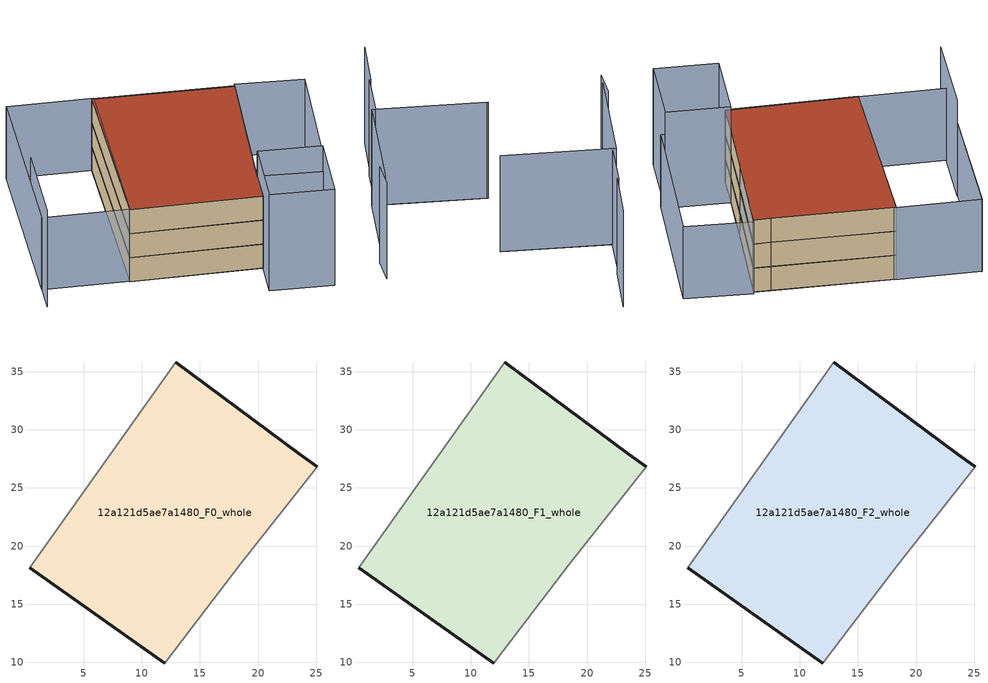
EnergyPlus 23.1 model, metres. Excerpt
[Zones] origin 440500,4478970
12a121d5ae7a1480_F0_whole
 floor ground (EU_floor_Construction): 18.47,18.43 25.1,26.82 23.6,27.9 12.91,35.83 0.34,18.12 11.98,9.93 14.28,12.98 z0
 wall outside (EU_wall_Construction): 12.91,35.83 23.6,27.9 25.1,26.82 / 11.98,9.93 0.34,18.12 z0:3
 wall adiabatic (EU_wall_Construction): 0.34,18.12 12.91,35.83 / 25.1,26.82 18.47,18.43 14.28,12.98 11.98,9.93 z0:3
12a121d5ae7a1480_F1_whole
 floor to 12a121d5ae7a1480_F0_whole (EU_floor_Construction): 18.47,18.43 25.1,26.82 23.6,27.9 12.91,35.83 0.34,18.12 11.98,9.93 14.28,12.98 z3
 wall outside (EU_wall_Construction): 12.91,35.83 23.6,27.9 25.1,26.82 / 11.98,9.93 0.34,18.12 z3:6
 wall adiabatic (EU_wall_Construction): 0.34,18.12 12.91,35.83 / 25.1,26.82 18.47,18.43 14.28,12.98 11.98,9.93 z3:6
12a121d5ae7a1480_F2_whole
 floor to 12a121d5ae7a1480_F1_whole (EU_floor_Construction): 18.47,18.43 25.1,26.82 23.6,27.9 12.91,35.83 0.34,18.12 11.98,9.93 14.28,12.98 z6
 wall outside (EU_wall_Construction): 12.91,35.83 23.6,27.9 25.1,26.82 / 11.98,9.93 0.34,18.12 z6:9
 wall adiabatic (EU_wall_Construction): 0.34,18.12 12.91,35.83 / 25.1,26.82 18.47,18.43 14.28,12.98 11.98,9.93 z6:9
 roof outside (EU_roof_Construction): 23.6,27.9 25.1,26.82 18.47,18.43 14.28,12.98 11.98,9.93 0.34,18.12 12.91,35.83 z9
shading: 19.49,-0.8 21.24,1.9 / -3.02,29.3 -9.09,21 / 20.49,0.32 28.5,10.12 / 28.5,10.12 38.01,2.35 / 37.89,2.45 28.83,9.86 / 28.83,9.86 32.43,14.26 / 32.56,14.16 36.59,18.99 / 9.33,6.44 14.4,13.13 / 14.4,13.13 19.94,8.94 / 19.94,8.94 14.87,2.24 / 14.87,2.24 9.33,6.44 z0:12; 5.61,41.21 -3.04,29.31 / 14.21,13.03 25.3,27.05 / 25.3,27.05 31.15,22.43 / 31.15,22.43 20.06,8.41 / 20.06,8.41 14.21,13.03 / -7.13,23.68 5.54,41.2 / 5.54,41.2 13.1,35.73 / 13.1,35.73 0.43,18.22 / 0.43,18.22 -7.13,23.68 z0:9
[Building]
EU S2 Campaign: North Axis=0; Terrain=City; Solar Distribution=FullExterior
[Site:Location]
Madrid: Latitude=40.5; Longitude=-3.5; Time Zone=1; Elevation=609
[SizingPeriod:WeatherFileDays]
AnnualSizingPeriod: Begin Month=1; Begin Day of Month=1; End Month=12; End Day of Month=31; Day of Week for Start Day=Monday; Use Weather File Daylight Saving Period=No; Use Weather File Rain and Snow Indicators=No
[MATERIAL]
EU_InternalMass_Material: Roughness=MediumRough; Thickness=0.1; Conductivity=1; Density=1800; Specific Heat=900; Thermal Absorptance=0.9; Solar Absorptance=0.7; Visible Absorptance=0.7
[MATERIAL:NOMASS] Roughness=MediumRough; Thermal Absorptance=0.9; Solar Absorptance=0.7; Visible Absorptance=0.7
Name | Thermal Resistance
EU_wall_NoMass | 0.459673
EU_roof_NoMass | 0.495815
EU_floor_NoMass | 0.788942
[CONSTRUCTION]
EU_wall_Construction: EU_wall_NoMass
EU_roof_Construction: EU_roof_NoMass
EU_floor_Construction: EU_floor_NoMass
EU_InternalMass_Construction: EU_InternalMass_Material
[ZONE] Type=1; Multiplier=1; Ceiling Height=autocalculate; Volume=946.125; Floor Area=autocalculate; Part of Total Floor Area=Yes
12a121d5ae7a1480_F0_whole; 12a121d5ae7a1480_F1_whole; 12a121d5ae7a1480_F2_whole
[INTERNALMASS] Construction=EU_InternalMass_Construction; Surface Area=315.375
Name | Zone or ZoneList
12a121d5ae7a1480_F0_whole_EU_InternalMass | 12a121d5ae7a1480_F0_whole
12a121d5ae7a1480_F1_whole_EU_InternalMass | 12a121d5ae7a1480_F1_whole
12a121d5ae7a1480_F2_whole_EU_InternalMass | 12a121d5ae7a1480_F2_whole
[OTHEREQUIPMENT] Fuel Type=Electricity; Design Level Calculation Method=Watts/Area; Power per Zone Floor Area=1; Fraction Latent=0; Fraction Radiant=0; Fraction Lost=0; Carbon Dioxide Generation Rate=0; EndUse Subcategory=EU_Step8_InternalGains
Name | Zone or ZoneList or Space or SpaceList | Schedule
EU_Step8_InternalGain_12a121d5ae7a1480_F0_whole_f000 | 12a121d5ae7a1480_F0_whole | EU_Step8_GainSchedule_12a121d5ae7a1480_F0_whole_f000
EU_Step8_InternalGain_12a121d5ae7a1480_F1_whole_f000 | 12a121d5ae7a1480_F1_whole | EU_Step8_GainSchedule_12a121d5ae7a1480_F1_whole_f000
EU_Step8_InternalGain_12a121d5ae7a1480_F2_whole_f000 | 12a121d5ae7a1480_F2_whole | EU_Step8_GainSchedule_12a121d5ae7a1480_F2_whole_f000
[ZONEVENTILATION:DESIGNFLOWRATE] Schedule=EU_AlwaysOn; Design Flow Rate Calculation Method=AirChanges/Hour; Air Changes per Hour=0.719161; Ventilation Type=Natural; Fan Pressure Rise=0; Fan Total Efficiency=1; Constant Term Coefficient=1; Temperature Term Coefficient=0; Velocity Term Coefficient=0; Velocity Squared Term Coefficient=0; Minimum Indoor Temperature=-100; Maximum Indoor Temperature=100; Delta Temperature=-100; Minimum Outdoor Temperature=-100; Maximum Outdoor Temperature=100; Maximum Wind Speed=40
Name | Zone or ZoneList or Space or SpaceList
EU_ConstantAir_12a121d5ae7a1480_F0_whole | 12a121d5ae7a1480_F0_whole
EU_ConstantAir_12a121d5ae7a1480_F1_whole | 12a121d5ae7a1480_F1_whole
EU_ConstantAir_12a121d5ae7a1480_F2_whole | 12a121d5ae7a1480_F2_whole
[HVACTEMPLATE:THERMOSTAT] Constant Heating Setpoint=20; Constant Cooling Setpoint=50
EU_HeatOnly_12a121d5ae7a1480_F0_whole; EU_HeatOnly_12a121d5ae7a1480_F1_whole; EU_HeatOnly_12a121d5ae7a1480_F2_whole
[HVACTEMPLATE:ZONE:IDEALLOADSAIRSYSTEM] System Availability Schedule=EU_AlwaysOn; Maximum Heating Supply Air Temperature=50; Minimum Cooling Supply Air Temperature=13; Maximum Heating Supply Air Humidity Ratio=0.0156; Minimum Cooling Supply Air Humidity Ratio=0.0077; Heating Limit=NoLimit; Cooling Limit=NoLimit; Heating Availability Schedule=EU_AlwaysOn; Cooling Availability Schedule=EU_CoolingOff; Dehumidification Control Type=ConstantSensibleHeatRatio; Cooling Sensible Heat Ratio=0.7; Dehumidification Setpoint=60; Humidification Control Type=None; Humidification Setpoint=30; Outdoor Air Method=None; Outdoor Air Flow Rate per Person=0.00944; Outdoor Air Flow Rate per Zone Floor Area=0; Outdoor Air Flow Rate per Zone=0; Demand Controlled Ventilation Type=None; Outdoor Air Economizer Type=NoEconomizer; Heat Recovery Type=None; Sensible Heat Recovery Effectiveness=0.7; Latent Heat Recovery Effectiveness=0.65
Name | Template Thermostat
12a121d5ae7a1480_F0_whole | EU_HeatOnly_12a121d5ae7a1480_F0_whole
12a121d5ae7a1480_F1_whole | EU_HeatOnly_12a121d5ae7a1480_F1_whole
12a121d5ae7a1480_F2_whole | EU_HeatOnly_12a121d5ae7a1480_F2_whole
[SIZING:ZONE] Zone Cooling Design Supply Air Temperature Input Method=SupplyAirTemperature; Zone Cooling Design Supply Air Temperature=13; Zone Heating Design Supply Air Temperature Input Method=SupplyAirTemperature; Zone Heating Design Supply Air Temperature=50; Zone Cooling Design Supply Air Humidity Ratio=0.008; Zone Heating Design Supply Air Humidity Ratio=0.008; Cooling Design Air Flow Method=DesignDay; Cooling Design Air Flow Rate=0; Cooling Minimum Air Flow per Zone Floor Area=0.000762; Cooling Minimum Air Flow=0; Cooling Minimum Air Flow Fraction=0.2; Heating Design Air Flow Method=DesignDay; Heating Design Air Flow Rate=0; Heating Maximum Air Flow per Zone Floor Area=0.002032; Heating Maximum Air Flow=0.141576; Heating Maximum Air Flow Fraction=0.3; Account for Dedicated Outdoor Air System=No; Dedicated Outdoor Air System Control Strategy=NeutralSupplyAir; Dedicated Outdoor Air Low Setpoint Temperature for Design=autosize; Dedicated Outdoor Air High Setpoint Temperature for Design=autosize; Zone Load Sizing Method=Sensible Load Only No Latent Load; Zone Latent Cooling Design Supply Air Humidity Ratio Input Method=HumidityRatioDifference; Zone Cooling Design Supply Air Humidity Ratio Difference=0.005; Zone Latent Heating Design Supply Air Humidity Ratio Input Method=HumidityRatioDifference; Zone Humidification Design Supply Air Humidity Ratio Difference=0.005
12a121d5ae7a1480_F0_whole; 12a121d5ae7a1480_F1_whole; 12a121d5ae7a1480_F2_whole
[SCHEDULE:CONSTANT]
Name | Hourly Value
EU_AlwaysOn | 1
EU_CoolingOff | 0
[SCHEDULE:FILE] Column Number=1; Rows to Skip at Top=0; Number of Hours of Data=8760; Column Separator=Comma; Interpolate to Timestep=No; Minutes per Item=60; Adjust Schedule for Daylight Savings=Yes
Name | File
EU_Step8_GainSchedule_12a121d5ae7a1480_F0_whole_f000 | ../../schedules/12a121d5ae7a1480/12a121d5ae7a1480_F0_whole_f000_gain.csv
EU_Step8_GainSchedule_12a121d5ae7a1480_F1_whole_f000 | ../../schedules/12a121d5ae7a1480/12a121d5ae7a1480_F1_whole_f000_gain.csv
EU_Step8_GainSchedule_12a121d5ae7a1480_F2_whole_f000 | ../../schedules/12a121d5ae7a1480/12a121d5ae7a1480_F2_whole_f000_gain.csv
